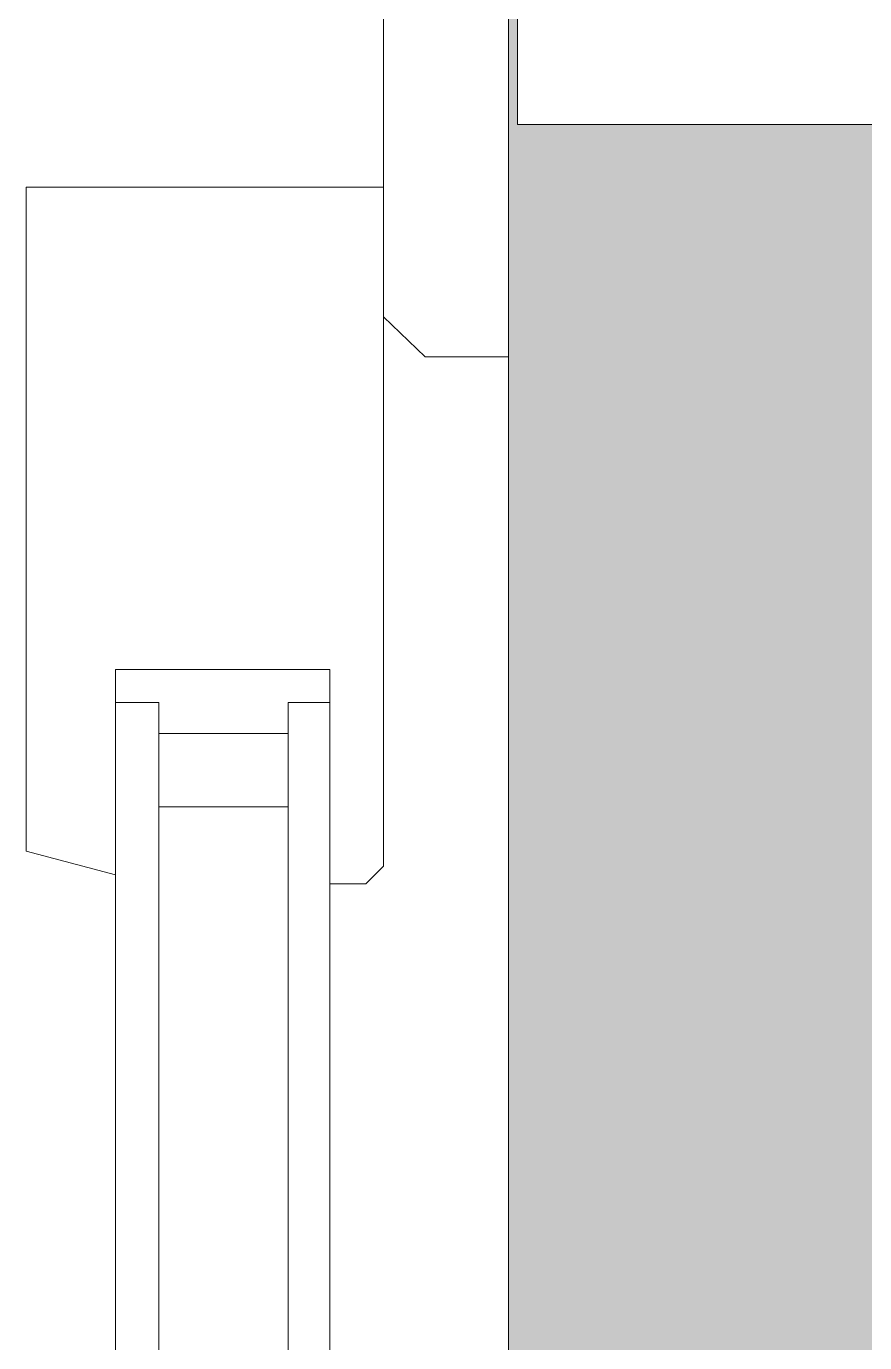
# Model space of a CAD drawing. Header units: inches. Extents: x -4110 to -1807, y 9775 to 11251.
# Drawn here: x -3857.536 to -3854.602, y 10199.453 to 10204.058 of the extents above; entities that cross this region are included whole.
import ezdxf

# ---------------------------------------------------------------- set-up
doc = ezdxf.new("R2010")
doc.units = ezdxf.units.IN
doc.header["$MEASUREMENT"] = 0
for name, color, linetype, lineweight in [('0-1', 7, 'Continuous', 5), ('0-3', 7, 'Continuous', 9), ('A-DETL-GENF-2', 92, 'Continuous', 18), ('A-DETL-GENF-HDLN-2', 1, 'Continuous', 18), ('A-DOOR-FRAM-2', 7, 'Continuous', 9), ('A-WALL-1', 8, 'Continuous', 5)]:
    doc.layers.add(name, color=color, linetype=linetype, lineweight=lineweight)

# ---------------------------------------------------------------- blocks, each defined once
blk = doc.blocks.new('Door-Sliding-Marvin-2_Panel_Patio_Door-Essential - MARVIN ESSENTIAL SLIDING - 6_-0_X6_-10_ - 3RD FLOOR-3344819-ENLARGED RCP - 3RD FLOOR PLAN - WEST')
at = {"layer": 'A-DETL-GENF-2'}
for p, q in [((32.5212, 1.5), (32.4375, 1.1875)), ((34.8437, 1.5), (32.5212, 1.5)), ((34.8437, 0.25), (34.8437, 1.5)), ((32.4375, 1.1875), (33.1562, 1.1875)), ((33.0407, 1.0365), (33.0407, 1.1875)), ((33.1562, 1.1875), (33.1562, 0.4375)), ((32.6754, 1.0365), (32.6754, 0.5837)), ((32.9328, 1.0365), (32.9328, 0.5837)), ((33.0407, 0.5837), (33.0407, 0.4375)), ((32.4062, 0.4375), (32.4062, 0.3125)), ((33.1562, 0.4375), (32.4062, 0.4375)), ((32.4062, 0.3125), (32.4687, 0.25)), ((32.4687, 0.25), (34.8437, 0.25)), ((34.3895, 0.25), (34.25, 0.1038)), ((35.5, 0.25), (34.3895, 0.25)), ((34.25, -0.1875), (34.25, 0.1038)), ((35.75, -0.1875), (34.25, -0.1875))]:
    blk.add_line(p, q, dxfattribs=at)
at = {"layer": 'A-DETL-GENF-HDLN-2'}
for p, q in [((0.7718, 1.1875), (33.0407, 1.1875)), ((0.7718, 1.0365), (33.0407, 1.0365)), ((0.7718, 0.5837), (33.0407, 0.5837)), ((0.7718, 0.4375), (33.0407, 0.4375)), ((35.0625, -0.2188), (35.0625, -4.1875)), ((35.75, -0.2188), (35.0625, -0.2188))]:
    blk.add_line(p, q, dxfattribs=at)
at = {"layer": 'A-DOOR-FRAM-2'}
blk.add_line((-35.75, -0.1875), (35.75, -0.1875), dxfattribs=at)
blk = doc.blocks.new('CTR - 1st Phase - Shell_rvt-1-ENLARGED RCP - 3RD FLOOR PLAN - WEST')
at = {"layer": 'A-WALL-1'}
blk.add_hatch(color=256, dxfattribs=at).paths.add_polyline_path([(-3855.8487, 10132.9019), (-3855.8175, 10132.9019), (-3855.8175, 10133.5894), (-3851.8487, 10133.5894), (-3851.8487, 10203.7144), (-3855.8175, 10203.7144), (-3855.8175, 10204.4019), (-3855.8487, 10204.4019), (-3855.8487, 10133.5894)], flags=0)
at = {"layer": '0-3', "rotation": 89.99999999999991}
blk.add_blockref('Door-Sliding-Marvin-2_Panel_Patio_Door-Essential - MARVIN ESSENTIAL SLIDING - 6_-0_X6_-10_ - 3RD FLOOR-3344819-ENLARGED RCP - 3RD FLOOR PLAN - WEST', (-3856.0362, 10168.6519), dxfattribs=at)

msp = doc.modelspace()

# ---------------------------------------------------------------- block references
at = {"layer": '0-1'}
msp.add_blockref('CTR - 1st Phase - Shell_rvt-1-ENLARGED RCP - 3RD FLOOR PLAN - WEST', (0, 0), dxfattribs=at)

doc.saveas('drawing.dxf')
